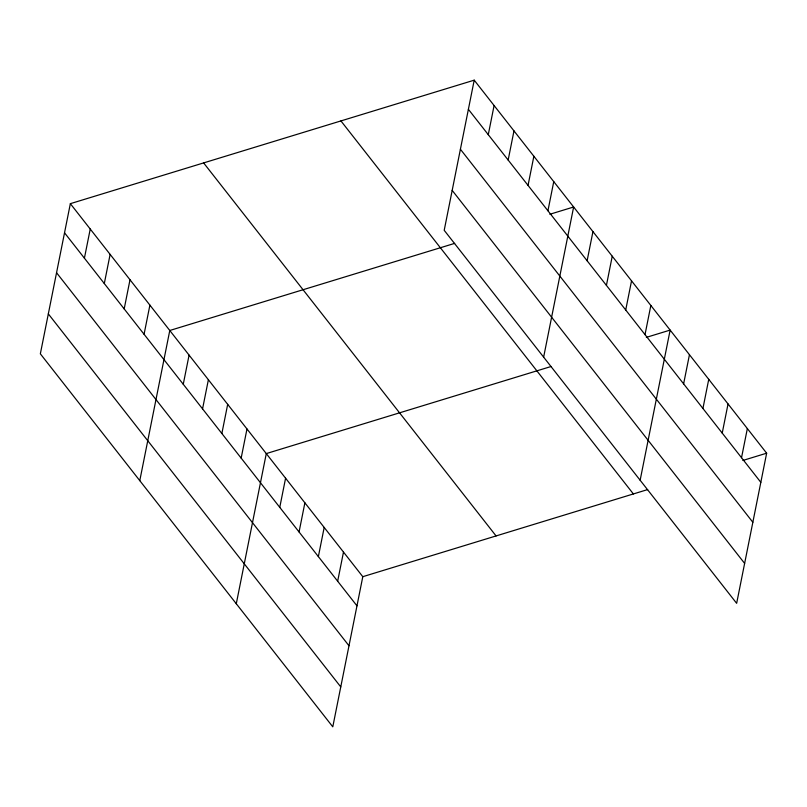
<?xml version="1.0" encoding="UTF-8"?>
<svg xmlns="http://www.w3.org/2000/svg" width="807" height="807" viewBox="0 0 807 807"><rect width="100%" height="100%" fill="white"/><g stroke="black" fill="none" stroke-linecap="round" stroke-linejoin="round"><path stroke-width="1.21" d="M70.35 203.667L40.35 353.809L332.787 726.835L362.797 576.692L70.35 203.667L474.213 80.165L766.65 453.191L736.65 603.333L444.203 230.308L474.213 80.165M84.412 258.179L90.243 229.027M104.305 283.539L110.125 254.397M124.187 308.91L130.008 279.757M144.07 334.269L149.9 305.127M139.782 480.639L169.783 330.487L454.644 243.381M183.26 384.253L189.08 355.11M202.557 408.877L208.388 379.734M221.864 433.5L227.685 404.347M241.162 458.114L246.982 428.971M236.29 603.737L266.29 453.584L551.151 366.479M279.767 507.351L285.587 478.208M299.064 531.974L304.885 502.832M318.362 556.598L324.192 527.445M337.669 581.211L343.489 552.069M488.275 134.678L494.096 105.535M508.158 160.048L513.978 130.895M528.04 185.408L533.871 156.265M547.933 210.778L553.753 181.625M543.636 357.138L573.636 206.995L549.839 214.269M587.113 260.762L592.943 231.619M606.42 285.375L612.241 256.233M625.718 309.999L631.538 280.856M645.015 334.623L650.846 305.47M640.143 480.236L670.143 330.093L646.346 337.366M683.62 383.86L689.45 354.717M702.927 408.473L708.748 379.33M722.225 433.097L728.045 403.954M741.522 457.72L747.353 428.567M362.797 576.692L647.658 489.577M742.854 460.464L766.65 453.191M468.383 109.308L760.83 482.334M460.404 149.245L752.85 522.27M452.182 190.381L744.629 563.407M340.937 120.919L633.374 493.945M203.626 162.913L496.063 535.929M64.53 232.809L356.966 605.835M56.551 272.736L348.987 645.761M48.329 313.883L340.766 686.908"/></g></svg>
